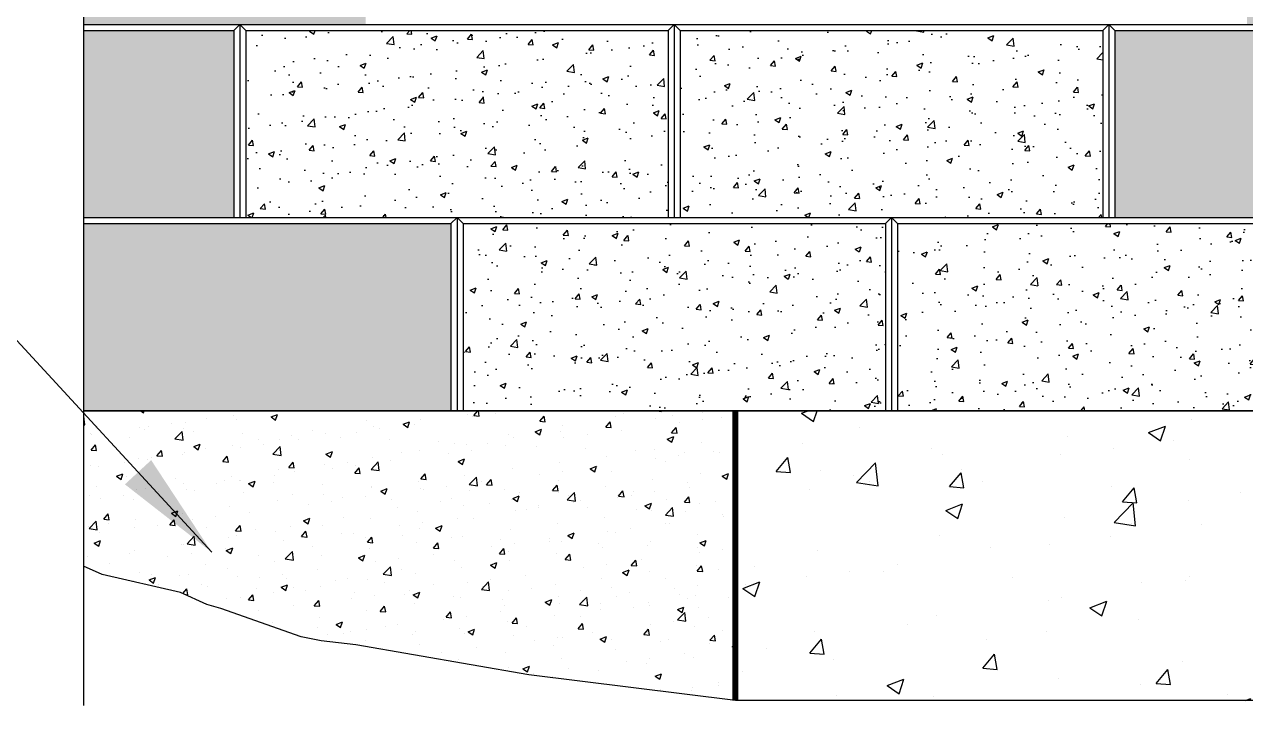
# Model space of a CAD drawing. Header units: inches. Extents: x 301 to 539, y 811 to 1130.
# Drawn here: x 332.8 to 383.4, y 811.2 to 839.4 of the extents above; entities that cross this region are included whole.
import ezdxf

# ---------------------------------------------------------------- set-up
doc = ezdxf.new("R2010")
doc.units = ezdxf.units.IN
doc.header["$MEASUREMENT"] = 0
for name, color, linetype in [('LEVELING_PAD', 1, 'Continuous'), ('NOTES_AND_DIMS', 7, 'Continuous'), ('SFUNIT', 1, 'Continuous')]:
    doc.layers.add(name, color=color, linetype=linetype)
doc.styles.add('T175', font='ROMANS')
doc.dimstyles.new('1-2CD', dxfattribs={"dimtxt": 2.25, "dimasz": 4.5, "dimexe": 0.375, "dimexo": 1.125, "dimgap": 0.75, "dimtad": 0, "dimtih": 1, "dimtoh": 1, "dimzin": 0, "dimdsep": 46, "dimlunit": 4, "dimtxsty": 'T175', "dimcen": -0.5, "dimadec": 0, "dimazin": 0, "dimtfac": 1, "dimtofl": 0, "dimtmove": 0, "dimatfit": 3, "dimfxl": 1, "dimtolj": 1, "dimtzin": 0, "dimarcsym": 0})

# ---------------------------------------------------------------- blocks, each defined once
blk = doc.blocks.new('*X88')
at = {"color": 0}
for p, q in [((29.743, -0.102), (30.008, 0)), ((29.743, -0.102), (30.24, -0.437)), ((30.24, -0.437), (30.387, 0)), ((45.895, -0.376), (45.895, -0.376)), ((71.397, -0.221), (71.397, -0.221)), ((32.145, -0.69), (32.145, -0.69)), ((44.114, -0.903), (44.814, -0.634)), ((44.114, -0.903), (44.611, -1.238)), ((44.611, -1.238), (44.814, -0.634)), ((48.951, -0.751), (48.951, -0.751)), ((66.203, -0.97), (66.203, -0.97)), ((66.723, -0.65), (66.723, -0.65)), ((29.799, -1.353), (29.799, -1.353)), ((40.76, -1.08), (40.76, -1.08)), ((45.163, -1.25), (45.163, -1.25)), ((58.485, -1.704), (59.185, -1.435)), ((58.983, -2.039), (59.185, -1.435)), ((71.533, -1.376), (71.533, -1.376)), ((28.69, -2.51), (29.172, -1.936)), ((29.288, -2.562), (29.172, -1.936)), ((35.138, -1.579), (35.138, -1.579)), ((35.566, -1.83), (35.566, -1.83)), ((40.476, -1.804), (40.476, -1.804)), ((42.66, -1.579), (42.66, -1.579)), ((58.485, -1.704), (58.983, -2.039)), ((60.891, -1.651), (60.891, -1.651)), ((61.152, -1.611), (61.152, -1.611)), ((67.745, -1.875), (67.745, -1.875)), ((28.69, -2.51), (29.288, -2.562)), ((30.515, -2.47), (30.515, -2.47)), ((32.017, -2.966), (32.796, -2.154)), ((32.907, -3.104), (32.796, -2.154)), ((36.345, -2.411), (36.345, -2.411)), ((45.814, -2.03), (45.814, -2.03)), ((51.152, -2.255), (51.152, -2.255)), ((56.018, -2.315), (56.018, -2.315)), ((56.49, -2.481), (56.49, -2.481)), ((65.242, -2.204), (65.242, -2.204)), ((72.856, -2.504), (73.557, -2.236)), ((72.856, -2.504), (73.354, -2.84)), ((73.354, -2.84), (73.557, -2.236)), ((31.908, -2.697), (31.908, -2.697)), ((32.017, -2.966), (32.907, -3.104)), ((32.557, -2.909), (32.557, -2.909)), ((35.863, -3.138), (36.345, -2.563)), ((36.461, -3.19), (36.345, -2.563)), ((37.246, -2.922), (37.246, -2.922)), ((55.059, -2.652), (55.059, -2.652)), ((61.829, -2.707), (61.829, -2.707)), ((67.167, -2.932), (67.167, -2.932)), ((69.119, -2.846), (69.119, -2.846)), ((30.054, -3.239), (30.054, -3.239)), ((35.863, -3.138), (36.461, -3.19)), ((42.584, -3.148), (42.584, -3.148)), ((43.036, -3.765), (43.518, -3.191)), ((43.633, -3.817), (43.518, -3.191)), ((47.922, -3.373), (47.922, -3.373)), ((50.824, -3.064), (50.824, -3.064)), ((55.139, -3.534), (55.139, -3.534)), ((58.926, -3.036), (58.926, -3.036)), ((72.505, -3.158), (72.505, -3.158)), ((35.712, -4.128), (36.412, -3.859)), ((36.209, -4.463), (36.412, -3.859)), ((42.69, -4.621), (43.469, -3.809)), ((43.036, -3.765), (43.633, -3.817)), ((43.579, -4.759), (43.469, -3.809)), ((45.773, -3.705), (45.773, -3.705)), ((49.227, -3.653), (49.227, -3.653)), ((50.208, -4.393), (50.69, -3.818)), ((50.806, -4.445), (50.69, -3.818)), ((52.636, -3.864), (52.636, -3.864)), ((53.261, -3.599), (53.261, -3.599)), ((58.599, -3.824), (58.599, -3.824)), ((63.287, -3.847), (63.287, -3.847)), ((71.276, -3.55), (71.276, -3.55)), ((35.712, -4.128), (36.209, -4.463)), ((40.639, -4.409), (40.639, -4.409)), ((50.208, -4.393), (50.806, -4.445)), ((57.381, -5.02), (57.863, -4.446)), ((57.979, -5.073), (57.863, -4.446)), ((63.937, -4.05), (63.937, -4.05)), ((66.082, -4.299), (66.082, -4.299)), ((69.275, -4.275), (69.275, -4.275)), ((74.614, -4.501), (74.614, -4.501)), ((42.69, -4.621), (43.579, -4.759)), ((43.395, -4.655), (43.395, -4.655)), ((46.32, -4.695), (46.32, -4.695)), ((50.083, -4.929), (50.783, -4.66)), ((50.083, -4.929), (50.58, -5.264)), ((50.58, -5.264), (50.783, -4.66)), ((57.381, -5.02), (57.979, -5.072)), ((57.455, -4.848), (57.455, -4.848)), ((61.031, -4.94), (61.031, -4.94)), ((35.445, -5.159), (35.445, -5.159)), ((40.029, -5.523), (40.029, -5.523)), ((42.533, -5.194), (42.533, -5.194)), ((53.362, -6.276), (54.141, -5.464)), ((54.251, -6.414), (54.141, -5.464)), ((64.454, -5.73), (65.154, -5.461)), ((64.553, -5.648), (65.036, -5.073)), ((64.952, -6.065), (65.154, -5.461)), ((65.151, -5.7), (65.036, -5.073)), ((68.902, -5.32), (68.902, -5.32)), ((30.394, -5.799), (30.394, -5.799)), ((37.564, -5.656), (37.564, -5.656)), ((51.623, -5.849), (51.623, -5.849)), ((55.896, -5.644), (55.896, -5.644)), ((64.454, -5.73), (64.952, -6.065)), ((64.553, -5.648), (65.151, -5.7)), ((65.115, -5.819), (65.115, -5.819)), ((71.726, -6.275), (72.208, -5.701)), ((72.324, -6.328), (72.208, -5.701)), ((27.81, -6.436), (27.81, -6.436)), ((33.714, -6.355), (33.714, -6.355)), ((50.703, -6.393), (50.703, -6.393)), ((53.362, -6.276), (54.251, -6.414)), ((62.611, -6.148), (62.611, -6.148)), ((71.726, -6.275), (72.324, -6.328)), ((72.938, -6.346), (72.938, -6.346)), ((29.927, -6.853), (29.927, -6.853)), ((31.732, -6.657), (31.732, -6.657)), ((33.148, -6.662), (33.148, -6.662)), ((38.486, -6.887), (38.486, -6.887)), ((45.652, -7.034), (45.652, -7.034)), ((45.792, -6.85), (45.792, -6.85)), ((56.296, -6.98), (56.296, -6.98)), ((71.154, -6.879), (71.154, -6.879)), ((27.309, -7.353), (28.01, -7.084)), ((27.309, -7.353), (27.807, -7.689)), ((27.423, -7.183), (27.423, -7.183)), ((27.807, -7.689), (28.01, -7.085)), ((43.825, -7.113), (43.825, -7.113)), ((49.163, -7.339), (49.163, -7.339)), ((52.508, -7.478), (52.508, -7.478)), ((54.501, -7.564), (54.501, -7.564)), ((64.034, -7.931), (64.813, -7.119)), ((64.924, -8.069), (64.813, -7.119)), ((67.106, -7.347), (67.106, -7.347)), ((39.96, -7.851), (39.96, -7.851)), ((40.517, -7.738), (40.517, -7.738)), ((41.681, -8.154), (42.381, -7.885)), ((42.178, -8.49), (42.381, -7.885)), ((50.005, -7.808), (50.005, -7.808)), ((59.839, -7.79), (59.839, -7.79)), ((64.034, -7.931), (64.924, -8.069)), ((65.177, -8.015), (65.177, -8.015)), ((65.96, -7.628), (65.96, -7.628)), ((35.323, -8.487), (35.323, -8.487)), ((41.681, -8.154), (42.178, -8.49)), ((60.909, -8.268), (60.909, -8.268)), ((61.274, -8.348), (61.274, -8.348)), ((70.516, -8.241), (70.516, -8.241)), ((72.587, -8.433), (72.587, -8.433)), ((34.128, -8.852), (34.128, -8.852)), ((43.689, -8.639), (43.689, -8.639)), ((55.775, -8.973), (55.775, -8.973)), ((56.052, -8.955), (56.752, -8.686)), ((56.052, -8.955), (56.549, -9.291)), ((56.549, -9.291), (56.752, -8.686)), ((30.078, -10.032), (30.56, -9.457)), ((30.272, -9.128), (30.272, -9.128)), ((30.676, -10.084), (30.56, -9.457)), ((37.399, -9.467), (37.399, -9.467)), ((39.902, -9.138), (39.902, -9.138)), ((55.443, -9.349), (55.443, -9.349)), ((66.271, -9.264), (66.271, -9.264)), ((70.423, -9.756), (71.123, -9.487)), ((70.921, -10.091), (71.123, -9.487)), ((74.707, -9.586), (74.921, -9.363)), ((74.707, -9.586), (74.921, -9.62)), ((28.296, -9.853), (28.296, -9.853)), ((30.078, -10.032), (30.676, -10.084)), ((37.251, -10.66), (37.733, -10.085)), ((37.848, -10.712), (37.733, -10.085)), ((50.581, -9.722), (50.581, -9.722)), ((59.98, -10.092), (59.98, -10.092)), ((62.484, -9.763), (62.484, -9.763)), ((70.423, -9.756), (70.921, -10.091)), ((31.083, -10.299), (31.083, -10.299)), ((45.53, -10.363), (45.53, -10.363)), ((49.611, -10.35), (49.611, -10.35)), ((71.033, -10.207), (71.033, -10.207)), ((27.296, -10.798), (27.296, -10.798)), ((33.279, -11.379), (33.979, -11.111)), ((33.776, -11.715), (33.979, -11.111)), ((37.251, -10.66), (37.848, -10.712)), ((40.396, -11.067), (40.396, -11.067)), ((44.423, -11.287), (44.905, -10.713)), ((45.021, -11.339), (44.905, -10.713)), ((53.665, -10.924), (53.665, -10.924)), ((65.839, -10.957), (65.839, -10.957)), ((33.279, -11.379), (33.776, -11.715)), ((43.779, -11.351), (43.779, -11.351)), ((44.423, -11.287), (45.021, -11.339)), ((49.878, -11.422), (49.878, -11.422)), ((51.596, -11.915), (52.078, -11.34)), ((52.193, -11.967), (52.078, -11.34)), ((60.788, -11.597), (60.788, -11.597)), ((31.201, -11.772), (31.201, -11.772)), ((35.202, -11.816), (35.202, -11.816)), ((36.539, -11.997), (36.539, -11.997)), ((47.374, -11.752), (47.374, -11.752)), ((48.12, -12), (48.35, -11.912)), ((48.32, -12), (48.35, -11.912)), ((51.596, -11.915), (52.193, -11.967)), ((59.223, -12), (59.25, -11.968)), ((59.256, -12), (59.25, -11.968))]:
    blk.add_line(p, q, dxfattribs=at)
blk = doc.blocks.new('*X89')
at = {"color": 0}
for p, q in [((-26.04, -127.36), (-26, -127.32)), ((-25.89, -128.27), (-26, -127.32)), ((-19.83, -126.73), (-19.53, -126.94)), ((-19.53, -126.94), (-19.46, -126.73)), ((-9.76, -127.2), (-9.76, -127.2)), ((-6.33, -126.76), (-6.33, -126.76)), ((-5.65, -127.4), (-4.95, -127.13)), ((-5.65, -127.4), (-5.15, -127.74)), ((-5.15, -127.74), (-4.95, -127.13)), ((10.54, -126.82), (10.54, -126.82)), ((15.69, -127.09), (15.69, -127.09)), ((16.25, -127.38), (16.25, -127.38)), ((16.42, -127.25), (16.85, -126.73)), ((16.42, -127.25), (17.01, -127.3)), ((17.01, -127.3), (16.91, -126.73)), ((18.75, -127.05), (18.75, -127.05)), ((23.59, -127.87), (24.07, -127.3)), ((24.19, -127.92), (24.07, -127.3)), ((27.37, -126.82), (27.37, -126.82)), ((31.85, -127.32), (31.85, -127.32)), ((32.71, -127.04), (32.71, -127.04)), ((36.31, -126.73), (36.82, -126.81)), ((36.82, -126.81), (36.81, -126.73)), ((38.05, -127.27), (38.05, -127.27)), ((41.27, -126.88), (41.27, -126.88)), ((43.39, -127.49), (43.39, -127.49)), ((-26.04, -128.25), (-25.89, -128.27)), ((-24.77, -128.53), (-24.77, -128.53)), ((-20, -128.59), (-20, -128.59)), ((-19.43, -128.75), (-19.43, -128.75)), ((-18.94, -128.42), (-18.94, -128.42)), ((-16.44, -128.09), (-16.44, -128.09)), ((-15.19, -128.63), (-15.19, -128.63)), ((-14.95, -127.95), (-14.95, -127.95)), ((-12.65, -127.59), (-12.65, -127.59)), ((-9.36, -127.63), (-9.36, -127.63)), ((-1.13, -128.82), (-1.13, -128.82)), ((4.7, -127.82), (4.7, -127.82)), ((5.5, -128.44), (5.5, -128.44)), ((6.14, -128.71), (6.14, -128.71)), ((8.72, -128.2), (9.42, -127.94)), ((8.72, -128.2), (9.22, -128.54)), ((9.22, -128.54), (9.42, -127.94)), ((9.93, -128.21), (9.93, -128.21)), ((10.64, -127.73), (10.64, -127.73)), ((23.09, -129.01), (23.79, -128.74)), ((23.59, -127.87), (24.19, -127.92)), ((23.59, -129.34), (23.79, -128.74)), ((26.02, -128.32), (26.02, -128.32)), ((30.76, -128.5), (31.24, -127.93)), ((30.76, -128.5), (31.36, -128.55)), ((30.95, -128.33), (30.95, -128.33)), ((31.36, -128.55), (31.24, -127.93)), ((32.51, -128.84), (32.51, -128.84)), ((36.14, -127.58), (36.14, -127.58)), ((37.93, -129.13), (38.42, -128.55)), ((38.53, -129.18), (38.41, -128.55)), ((38.83, -128.01), (38.83, -128.01)), ((41.33, -127.68), (41.33, -127.68)), ((-25.26, -129.25), (-25.26, -129.25)), ((-25.13, -129.3), (-25.13, -129.3)), ((-21.02, -129.63), (-21.02, -129.63)), ((-16.11, -129.79), (-15.33, -128.98)), ((-16.11, -129.79), (-15.22, -129.93)), ((-15.22, -129.93), (-15.33, -128.98)), ((-14.09, -128.98), (-14.09, -128.98)), ((-8.76, -129.2), (-8.76, -129.2)), ((-6.96, -129.83), (-6.96, -129.83)), ((-4.74, -129.83), (-4.74, -129.83)), ((-3.42, -129.43), (-3.42, -129.43)), ((-2.67, -129.87), (-2.67, -129.87)), ((0.31, -129.19), (0.31, -129.19)), ((1.92, -129.66), (1.92, -129.66)), ((3.64, -129.04), (3.64, -129.04)), ((7.26, -129.88), (7.26, -129.88)), ((12.6, -130.11), (12.6, -130.11)), ((20.19, -129.32), (20.19, -129.32)), ((20.76, -129.67), (20.76, -129.67)), ((23.09, -129.01), (23.59, -129.34)), ((25.89, -128.97), (25.89, -128.97)), ((26.22, -129.67), (26.22, -129.67)), ((28.73, -129.34), (28.73, -129.34)), ((37.46, -129.81), (38.16, -129.54)), ((37.46, -129.81), (37.96, -130.14)), ((37.93, -129.13), (38.53, -129.18)), ((37.96, -130.14), (38.16, -129.54)), ((-25.23, -131), (-24.75, -130.43)), ((-25.23, -131), (-24.64, -131.05)), ((-24.64, -131.05), (-24.75, -130.43)), ((-18.06, -131.63), (-17.58, -131.05)), ((-17.46, -131.68), (-17.58, -131.05)), ((-15.07, -131.28), (-15.07, -131.28)), ((-14.05, -130.63), (-13.35, -130.36)), ((-14.05, -130.63), (-13.56, -130.96)), ((-13.56, -130.96), (-13.35, -130.36)), ((-12.79, -130.83), (-12.79, -130.83)), ((-9.88, -130.53), (-9.88, -130.53)), ((-8.96, -130.7), (-8.96, -130.7)), ((-6.46, -130.37), (-6.46, -130.37)), ((-5.44, -131.45), (-4.66, -130.63)), ((-5.44, -131.45), (-4.55, -131.58)), ((-4.55, -131.58), (-4.66, -130.63)), ((0.32, -131.43), (1.02, -131.16)), ((0.32, -131.43), (0.81, -131.77)), ((0.81, -131.77), (1.02, -131.16)), ((8.52, -131.32), (8.52, -131.32)), ((10.52, -131.06), (10.52, -131.06)), ((13.62, -131.33), (13.62, -131.33)), ((14.35, -130.32), (14.35, -130.32)), ((15.57, -130.42), (15.57, -130.42)), ((16.12, -131), (16.12, -131)), ((17.94, -130.33), (17.94, -130.33)), ((19.91, -130.5), (19.91, -130.5)), ((23.27, -130.56), (23.27, -130.56)), ((28.61, -130.78), (28.61, -130.78)), ((33.95, -131.01), (33.95, -131.01)), ((36.02, -130.91), (36.02, -130.91)), ((39.29, -131.23), (39.29, -131.23)), ((41.15, -130.2), (41.15, -130.2)), ((42.49, -131.12), (42.49, -131.12)), ((43.1, -131.28), (43.1, -131.28)), ((44.63, -131.46), (44.63, -131.46)), ((-25.26, -132.63), (-25.26, -132.63)), ((-24.46, -132.83), (-24.46, -132.83)), ((-21.57, -132.36), (-21.57, -132.36)), ((-20.12, -131.92), (-20.12, -131.92)), ((-19.07, -132.03), (-19.07, -132.03)), ((-18.62, -131.83), (-18.62, -131.83)), ((-18.06, -131.63), (-17.46, -131.68)), ((-15.28, -131.53), (-15.28, -131.53)), ((-10.89, -132.26), (-10.41, -131.68)), ((-10.89, -132.26), (-10.29, -132.31)), ((-10.29, -132.31), (-10.41, -131.68)), ((-3.72, -132.88), (-3.23, -132.31)), ((-3.12, -132.94), (-3.23, -132.31)), ((0.19, -132.52), (0.19, -132.52)), ((2.69, -132.32), (2.69, -132.32)), ((3.51, -132.66), (3.51, -132.66)), ((5.24, -133.1), (6.02, -132.29)), ((5.38, -131.77), (5.38, -131.77)), ((6.13, -133.24), (6.02, -132.29)), ((7.3, -132.16), (7.3, -132.16)), ((14.69, -132.23), (15.39, -131.96)), ((14.69, -132.23), (15.19, -132.57)), ((15.19, -132.57), (15.39, -131.96)), ((25.77, -132.3), (25.77, -132.3)), ((29.06, -133.03), (29.76, -132.76)), ((29.56, -133.37), (29.76, -132.76)), ((29.88, -132.78), (29.88, -132.78)), ((30.82, -131.66), (30.82, -131.66)), ((36.2, -131.95), (36.2, -131.95)), ((37.27, -132.28), (37.27, -132.28)), ((38.7, -131.62), (38.7, -131.62)), ((-22.46, -133.85), (-21.76, -133.59)), ((-22.46, -133.85), (-21.96, -134.19)), ((-21.96, -134.19), (-21.76, -133.59)), ((-21.38, -133.86), (-21.38, -133.86)), ((-16.04, -134.09), (-16.04, -134.09)), ((-10, -133.86), (-10, -133.86)), ((-5.3, -133.82), (-5.3, -133.82)), ((-4.86, -133.16), (-4.86, -133.16)), ((-3.72, -132.88), (-3.12, -132.94)), ((-3.14, -133.33), (-3.14, -133.33)), ((1.01, -132.98), (1.01, -132.98)), ((3.46, -133.51), (3.94, -132.94)), ((3.46, -133.51), (4.06, -133.56)), ((4.06, -133.56), (3.94, -132.94)), ((5.24, -133.1), (6.13, -133.24)), ((10.63, -134.14), (11.11, -133.57)), ((10.63, -134.14), (11.23, -134.19)), ((11.23, -134.19), (11.11, -133.57)), ((15.44, -133.75), (15.44, -133.75)), ((15.91, -134.76), (16.69, -133.94)), ((16.8, -134.89), (16.69, -133.94)), ((20.64, -133), (20.64, -133)), ((23.59, -133.61), (23.59, -133.61)), ((26.1, -133.28), (26.1, -133.28)), ((29.06, -133.03), (29.56, -133.37)), ((31.44, -133.29), (31.44, -133.29)), ((41.03, -133.53), (41.03, -133.53)), ((43.43, -133.83), (44.13, -133.56)), ((43.43, -133.83), (43.93, -134.17)), ((43.93, -134.17), (44.13, -133.56)), ((-24.61, -134.98), (-24.61, -134.98)), ((-20.24, -135.25), (-20.24, -135.25)), ((-19.27, -135.21), (-19.27, -135.21)), ((-17.91, -135.48), (-17.91, -135.48)), ((-15.19, -134.61), (-15.19, -134.61)), ((-14.81, -135.33), (-14.81, -135.33)), ((-13.93, -135.43), (-13.93, -135.43)), ((-11.6, -134.64), (-11.6, -134.64)), ((-10.7, -134.31), (-10.7, -134.31)), ((-9.09, -134.31), (-9.09, -134.31)), ((-8.97, -134.33), (-8.97, -134.33)), ((-8.09, -134.65), (-7.38, -134.39)), ((-8.09, -134.65), (-7.59, -134.99)), ((-7.59, -134.99), (-7.39, -134.39)), ((-5.37, -134.54), (-5.37, -134.54)), ((-0.03, -134.77), (-0.03, -134.77)), ((5.26, -135.1), (5.26, -135.1)), ((5.31, -134.99), (5.31, -134.99)), ((6.29, -135.46), (6.99, -135.19)), ((6.29, -135.46), (6.78, -135.79)), ((6.78, -135.79), (6.99, -135.19)), ((10.39, -134.39), (10.39, -134.39)), ((10.65, -135.22), (10.65, -135.22)), ((10.99, -135.27), (10.99, -135.27)), ((13.49, -134.94), (13.49, -134.94)), ((15.91, -134.76), (16.8, -134.89)), ((15.99, -135.44), (15.99, -135.44)), ((17.28, -134.44), (17.28, -134.44)), ((17.8, -134.77), (18.28, -134.19)), ((17.8, -134.77), (18.4, -134.82)), ((18.4, -134.82), (18.28, -134.19)), ((19.77, -135.29), (19.77, -135.29)), ((24.98, -135.39), (25.46, -134.82)), ((24.98, -135.39), (25.57, -135.45)), ((25.57, -135.45), (25.46, -134.82)), ((25.6, -134.29), (25.6, -134.29)), ((30.7, -134.99), (30.7, -134.99)), ((32.15, -136.02), (32.63, -135.45)), ((32.75, -136.07), (32.63, -135.45)), ((33.83, -135.48), (33.83, -135.48)), ((35.9, -134.24), (35.9, -134.24)), ((39.66, -134.48), (39.66, -134.48)), ((39.86, -135.07), (39.86, -135.07)), ((-25.38, -135.96), (-25.38, -135.96)), ((-24.2, -136.3), (-24.2, -136.3)), ((-21.7, -135.97), (-21.7, -135.97)), ((-20.64, -136.33), (-20.64, -136.33)), ((-8.59, -135.66), (-8.59, -135.66)), ((-4.99, -136.49), (-4.99, -136.49)), ((-3.26, -135.88), (-3.26, -135.88)), ((0.07, -135.85), (0.07, -135.85)), ((0.88, -136.6), (0.88, -136.6)), ((2.08, -136.11), (2.08, -136.11)), ((4.67, -136.1), (4.67, -136.1)), ((7.42, -136.33), (7.42, -136.33)), ((12.76, -136.56), (12.76, -136.56)), ((13.94, -136.29), (13.94, -136.29)), ((18.1, -136.78), (18.1, -136.78)), ((20.52, -136.33), (20.52, -136.33)), ((20.66, -136.26), (21.36, -135.99)), ((20.66, -136.26), (21.15, -136.59)), ((21.15, -136.59), (21.36, -135.99)), ((21.33, -135.67), (21.33, -135.67)), ((25.65, -135.63), (25.65, -135.63)), ((26.58, -136.41), (27.36, -135.6)), ((26.58, -136.41), (27.47, -136.55)), ((26.66, -135.89), (26.66, -135.89)), ((27.25, -136.73), (27.25, -136.73)), ((27.47, -136.55), (27.36, -135.6)), ((28, -136.48), (28, -136.48)), ((32, -136.12), (32, -136.12)), ((32.15, -136.02), (32.75, -136.07)), ((33.57, -135.89), (33.57, -135.89)), ((35.03, -137.06), (35.73, -136.79)), ((35.53, -137.39), (35.73, -136.79)), ((36.07, -135.56), (36.07, -135.56)), ((37.34, -136.34), (37.34, -136.34)), ((39.32, -136.65), (39.8, -136.08)), ((39.32, -136.65), (39.92, -136.7)), ((39.92, -136.7), (39.8, -136.08)), ((42.68, -136.57), (42.68, -136.57)), ((-23.85, -138.52), (-23.36, -137.95)), ((-23.25, -138.58), (-23.36, -137.95)), ((-16.49, -137.88), (-15.79, -137.61)), ((-16.49, -137.88), (-15.99, -138.22)), ((-15.99, -138.22), (-15.79, -137.61)), ((-15.31, -137.94), (-15.31, -137.94)), ((-10.12, -137.19), (-10.12, -137.19)), ((-7.94, -137.76), (-7.94, -137.76)), ((-1.62, -136.93), (-1.62, -136.93)), ((8.11, -137.29), (8.11, -137.29)), ((10.27, -137.72), (10.27, -137.72)), ((15.32, -137.08), (15.32, -137.08)), ((20.96, -137.55), (20.96, -137.55)), ((22.17, -137.48), (22.17, -137.48)), ((23.43, -137.01), (23.43, -137.01)), ((23.47, -137.22), (23.47, -137.22)), ((28.77, -137.24), (28.77, -137.24)), ((34.11, -137.46), (34.11, -137.46)), ((35.03, -137.06), (35.53, -137.39)), ((35.77, -137.57), (35.77, -137.57)), ((37.25, -138.07), (38.03, -137.26)), ((37.25, -138.07), (38.14, -138.2)), ((38.14, -138.2), (38.03, -137.26)), ((39.45, -137.69), (39.45, -137.69)), ((40.91, -136.86), (40.91, -136.86)), ((43.48, -137.98), (43.48, -137.98)), ((44.79, -137.91), (44.79, -137.91)), ((-25.5, -139.28), (-25.5, -139.28)), ((-25.45, -139.53), (-24.68, -138.72)), ((-24.57, -139.67), (-24.68, -138.72)), ((-23.85, -138.52), (-23.25, -138.58)), ((-23.37, -138.95), (-23.37, -138.95)), ((-20.54, -139.42), (-20.54, -139.42)), ((-20.36, -138.58), (-20.36, -138.58)), ((-18.03, -139.17), (-18.03, -139.17)), ((-16.67, -139.15), (-16.19, -138.58)), ((-16.67, -139.15), (-16.08, -139.2)), ((-16.08, -139.2), (-16.19, -138.58)), ((-14.23, -138.59), (-14.23, -138.59)), ((-12.69, -139.4), (-12.69, -139.4)), ((-11.72, -138.26), (-11.72, -138.26)), ((-9.5, -139.78), (-9.02, -139.2)), ((-8.9, -139.83), (-9.02, -139.2)), ((-3.55, -139.29), (-3.55, -139.29)), ((-2.12, -138.68), (-1.42, -138.41)), ((-2.12, -138.68), (-1.62, -139.02)), ((-1.62, -139.02), (-1.42, -138.41)), ((-0.06, -139.18), (-0.06, -139.18)), ((2.28, -138.29), (2.28, -138.29)), ((5.14, -138.43), (5.14, -138.43)), ((8.36, -139.21), (8.36, -139.21)), ((10.86, -138.88), (10.86, -138.88)), ((12.26, -139.48), (12.96, -139.21)), ((12.26, -139.48), (12.75, -139.82)), ((12.75, -139.82), (12.96, -139.21)), ((14.65, -138.39), (14.65, -138.39)), ((16.34, -138.48), (16.34, -138.48)), ((25.53, -138.96), (25.53, -138.96)), ((30.58, -138.32), (30.58, -138.32)), ((37.23, -139.01), (37.23, -139.01)), ((37.65, -138.98), (37.65, -138.98)), ((43.54, -138.18), (43.54, -138.18)), ((-25.45, -139.53), (-24.56, -139.67)), ((-24.33, -139.92), (-24.33, -139.92)), ((-14.78, -141.19), (-14, -140.38)), ((-13.89, -141.33), (-14, -140.38)), ((-10.24, -140.52), (-10.24, -140.52)), ((-9.5, -139.78), (-8.9, -139.83)), ((-9.39, -140.29), (-9.39, -140.29)), ((-7.35, -139.62), (-7.35, -139.62)), ((-5.11, -139.82), (-5.11, -139.82)), ((-2.33, -140.41), (-1.85, -139.83)), ((-2.33, -140.41), (-1.73, -140.46)), ((-2.02, -139.85), (-2.02, -139.85)), ((-1.73, -140.46), (-1.85, -139.83)), ((-1.75, -140.54), (-1.75, -140.54)), ((2.04, -140.04), (2.04, -140.04)), ((3.32, -140.07), (3.32, -140.07)), ((4.67, -140.49), (4.67, -140.49)), ((4.84, -141.03), (5.33, -140.46)), ((5.44, -141.09), (5.33, -140.46)), ((8.66, -140.3), (8.66, -140.3)), ((10.51, -139.49), (10.51, -139.49)), ((14, -140.52), (14, -140.52)), ((15.2, -140.41), (15.2, -140.41)), ((19.34, -140.75), (19.34, -140.75)), ((20.4, -139.66), (20.4, -139.66)), ((24.62, -140.67), (24.62, -140.67)), ((26.63, -140.28), (27.33, -140.01)), ((26.63, -140.28), (27.12, -140.62)), ((27.12, -140.62), (27.33, -140.01)), ((30.94, -139.84), (30.94, -139.84)), ((31.82, -139.98), (31.82, -139.98)), ((33.44, -139.51), (33.44, -139.51)), ((40.79, -140.19), (40.79, -140.19)), ((-24.89, -141.11), (-24.19, -140.84)), ((-24.89, -141.11), (-24.39, -141.44)), ((-24.39, -141.44), (-24.19, -140.84)), ((-20.49, -141.91), (-20.49, -141.91)), ((-15.44, -141.27), (-15.44, -141.27)), ((-15.22, -141.29), (-15.22, -141.29)), ((-14.78, -141.19), (-13.89, -141.33)), ((-10.57, -141.7), (-10.57, -141.7)), ((-10.52, -141.91), (-9.82, -141.64)), ((-10.52, -141.91), (-10.02, -142.24)), ((-10.02, -142.24), (-9.82, -141.64)), ((-4.25, -140.87), (-4.25, -140.87)), ((-4.11, -142.84), (-3.33, -142.03)), ((-3.22, -142.98), (-3.33, -142.03)), ((-1.16, -141.49), (-1.16, -141.49)), ((4.84, -141.03), (5.44, -141.09)), ((5.02, -141.75), (5.02, -141.75)), ((10.15, -141.05), (10.15, -141.05)), ((12.02, -141.66), (12.5, -141.09)), ((12.02, -141.66), (12.62, -141.71)), ((12.62, -141.71), (12.5, -141.09)), ((18.33, -141.5), (18.33, -141.5)), ((19.19, -142.29), (19.67, -141.71)), ((19.79, -142.34), (19.67, -141.71)), ((20.16, -141.98), (20.16, -141.98)), ((20.83, -141.17), (20.83, -141.17)), ((24.67, -140.98), (24.67, -140.98)), ((25.99, -140.98), (25.99, -140.98)), ((30.01, -141.2), (30.01, -141.2)), ((30.46, -141.64), (30.46, -141.64)), ((35.35, -141.43), (35.35, -141.43)), ((35.65, -140.9), (35.65, -140.9)), ((40.69, -141.65), (40.69, -141.65)), ((40.91, -142.12), (40.91, -142.12)), ((41, -141.08), (41.7, -140.82)), ((41, -141.08), (41.5, -141.42)), ((41.5, -141.42), (41.7, -140.82)), ((43.42, -141.79), (43.42, -141.79)), ((-25.62, -142.61), (-25.62, -142.61)), ((-23.17, -143.36), (-23.17, -143.36)), ((-21.05, -142.3), (-21.05, -142.3)), ((-16.86, -142.53), (-16.86, -142.53)), ((-14.35, -142.2), (-14.35, -142.2)), ((-6.99, -142.49), (-6.99, -142.49)), ((-5.23, -143.14), (-5.23, -143.14)), ((-4.11, -142.84), (-3.22, -142.98)), ((-0.18, -142.5), (-0.18, -142.5)), ((3.85, -142.71), (4.55, -142.44)), ((3.85, -142.71), (4.35, -143.04)), ((4.35, -143.04), (4.55, -142.44)), ((5.72, -143.16), (5.72, -143.16)), ((8.23, -142.83), (8.23, -142.83)), ((12.02, -142.33), (12.02, -142.33)), ((14.32, -142.99), (14.32, -142.99)), ((18.22, -143.51), (18.92, -143.24)), ((18.72, -143.84), (18.92, -143.24)), ((19.19, -142.29), (19.79, -142.34)), ((20.27, -142.99), (20.27, -142.99)), ((25.41, -142.29), (25.41, -142.29)), ((26.36, -142.92), (26.84, -142.34)), ((26.36, -142.92), (26.96, -142.97)), ((26.96, -142.97), (26.84, -142.34)), ((30.81, -143.45), (30.81, -143.45)), ((33.54, -143.54), (34.02, -142.97)), ((34.13, -143.6), (34.02, -142.97)), ((34.6, -142.95), (34.6, -142.95)), ((-19.98, -144.28), (-19.98, -144.28)), ((-18.65, -144.49), (-18.65, -144.49)), ((-15.56, -144.6), (-15.56, -144.6)), ((-14.64, -144.51), (-14.64, -144.51)), ((-12.82, -143.49), (-12.82, -143.49)), ((-10.36, -143.85), (-10.36, -143.85)), ((-9.3, -144.73), (-9.3, -144.73)), ((-4.38, -144.49), (-4.38, -144.49)), ((-0.59, -143.99), (-0.59, -143.99)), ((6.56, -144.5), (7.34, -143.69)), ((6.56, -144.5), (7.45, -144.64)), ((7.45, -144.64), (7.34, -143.69)), ((8.49, -143.99), (8.49, -143.99)), ((10.03, -144.38), (10.03, -144.38)), ((15.08, -143.74), (15.08, -143.74)), ((18.22, -143.51), (18.72, -143.84)), ((21.99, -144.61), (21.99, -144.61)), ((28.31, -143.78), (28.31, -143.78)), ((32.6, -144.31), (33.3, -144.04)), ((32.6, -144.31), (33.09, -144.64)), ((33.09, -144.64), (33.3, -144.04)), ((33.54, -143.54), (34.13, -143.6)), ((35.53, -144.22), (35.53, -144.22)), ((40.67, -143.52), (40.67, -143.52)), ((40.71, -144.17), (41.19, -143.6)), ((40.71, -144.17), (41.31, -144.22)), ((41.31, -144.22), (41.19, -143.6)), ((43.07, -143.95), (43.07, -143.95)), ((-20.61, -145.24), (-20.61, -145.24)), ((-18.92, -145.13), (-18.22, -144.86)), ((-18.92, -145.13), (-18.42, -145.47)), ((-18.42, -145.47), (-18.22, -144.86)), ((-17.87, -145.62), (-17.87, -145.62)), ((-15.23, -146.61), (-14.8, -146.1)), ((-14.69, -146.73), (-14.8, -146.1)), ((-13.2, -145.65), (-13.2, -145.65)), ((-12.53, -145.85), (-12.53, -145.85)), ((-7.19, -146.08), (-7.19, -146.08)), ((-6.88, -144.82), (-6.88, -144.82)), ((-4.55, -145.93), (-3.85, -145.66)), ((-4.55, -145.93), (-4.05, -146.27)), ((-4.05, -146.27), (-3.85, -145.66)), ((-3.96, -144.96), (-3.96, -144.96)), ((-3.17, -145.99), (-3.17, -145.99)), ((-0.3, -145.83), (-0.3, -145.83)), ((1.37, -145.18), (1.37, -145.18)), ((2.66, -144.99), (2.66, -144.99)), ((4.89, -145.08), (4.89, -145.08)), ((6.71, -145.41), (6.71, -145.41)), ((12.05, -145.63), (12.05, -145.63)), ((15.7, -145.44), (15.7, -145.44)), ((17.24, -146.15), (18.01, -145.34)), ((17.39, -145.86), (17.39, -145.86)), ((18.12, -146.29), (18.01, -145.34)), ((18.2, -145.11), (18.2, -145.11)), ((22.73, -146.09), (22.73, -146.09)), ((25.29, -145.61), (25.29, -145.61)), ((30.34, -144.97), (30.34, -144.97)), ((31.41, -145.95), (31.41, -145.95)), ((37.24, -144.95), (37.24, -144.95)), ((38.28, -146.07), (38.28, -146.07)), ((40.79, -145.74), (40.79, -145.74)), ((44.57, -145.24), (44.57, -145.24)), ((-15.05, -146.69), (-14.69, -146.73)), ((-10.48, -147.18), (-10.48, -147.18)), ((-9, -146.99), (-9, -146.99)), ((-8.11, -147.3), (-7.63, -146.73)), ((-8.11, -147.3), (-7.52, -147.35)), ((-7.52, -147.35), (-7.63, -146.73)), ((-5.35, -146.47), (-5.35, -146.47)), ((-1.86, -146.3), (-1.86, -146.3)), ((-0.94, -147.93), (-0.46, -147.35)), ((-0.34, -147.98), (-0.46, -147.35)), ((3.09, -147.1), (3.09, -147.1)), ((3.48, -146.53), (3.48, -146.53)), ((5.6, -146.77), (5.6, -146.77)), ((8.82, -146.75), (8.82, -146.75)), ((9.38, -146.27), (9.38, -146.27)), ((9.82, -146.73), (10.52, -146.46)), ((9.82, -146.73), (10.32, -147.07)), ((10.32, -147.07), (10.52, -146.46)), ((14.16, -146.98), (14.16, -146.98)), ((14.96, -147.07), (14.96, -147.07)), ((17.24, -146.15), (18.12, -146.29)), ((19.5, -147.2), (19.5, -147.2)), ((20.15, -146.32), (20.15, -146.32)), ((24.19, -147.53), (24.89, -147.27)), ((24.69, -147.87), (24.89, -147.27)), ((24.84, -147.43), (24.84, -147.43)), ((25.58, -146.95), (25.58, -146.95)), ((27.91, -147.81), (28.69, -147)), ((28.07, -146.31), (28.07, -146.31)), ((28.18, -147.4), (28.18, -147.4)), ((28.8, -147.95), (28.69, -147)), ((31.97, -146.9), (31.97, -146.9)), ((33.4, -146.54), (33.4, -146.54)), ((38.74, -146.76), (38.74, -146.76)), ((39.64, -147.14), (39.64, -147.14)), ((40.54, -146.85), (40.54, -146.85)), ((44.08, -146.99), (44.08, -146.99)), ((-9.51, -148.76), (-9.51, -148.76)), ((-7.01, -148.43), (-7.01, -148.43)), ((-3.22, -147.93), (-3.22, -147.93)), ((-0.94, -147.93), (-0.34, -147.98)), ((4.77, -148.41), (4.77, -148.41)), ((6.23, -148.56), (6.71, -147.98)), ((6.23, -148.56), (6.83, -148.61)), ((6.83, -148.61), (6.71, -147.98)), ((9.91, -147.71), (9.91, -147.71)), ((13.41, -149.18), (13.89, -148.61)), ((14, -149.24), (13.89, -148.61)), ((19.36, -148.56), (19.36, -148.56)), ((19.74, -147.95), (19.74, -147.95)), ((24.19, -147.53), (24.69, -147.87)), ((25.68, -147.73), (25.68, -147.73)), ((27.91, -147.81), (28.8, -147.95)), ((30.17, -147.65), (30.17, -147.65)), ((30.22, -148.3), (30.22, -148.3)), ((33.8, -148.14), (33.8, -148.14)), ((35.41, -147.55), (35.41, -147.55)), ((35.51, -147.88), (35.51, -147.88)), ((38.56, -148.34), (39.26, -148.07)), ((38.56, -148.34), (39.06, -148.67)), ((38.58, -149.46), (39.36, -148.65)), ((39.06, -148.67), (39.26, -148.07)), ((39.47, -149.6), (39.36, -148.65)), ((40.85, -148.11), (40.85, -148.11)), ((-5.95, -150.04), (-5.95, -150.04)), ((-5.47, -149.8), (-5.47, -149.8)), ((-0.42, -149.16), (-0.42, -149.16)), ((1.42, -149.96), (2.12, -149.69)), ((1.42, -149.96), (1.92, -150.29)), ((1.92, -150.29), (2.12, -149.69)), ((8.08, -149.95), (8.08, -149.95)), ((13.07, -149.39), (13.07, -149.39)), ((13.41, -149.18), (14, -149.24)), ((13.91, -148.95), (13.91, -148.95)), ((15.57, -149.06), (15.57, -149.06)), ((20.03, -149.65), (20.03, -149.65)), ((20.58, -149.81), (21.06, -149.24)), ((20.58, -149.81), (21.18, -149.86)), ((21.18, -149.86), (21.06, -149.24)), ((25.17, -148.94), (25.17, -148.94)), ((27.75, -150.44), (28.23, -149.86)), ((27.97, -149.15), (27.97, -149.15)), ((28.35, -150.49), (28.23, -149.86)), ((35.65, -150.01), (35.65, -150.01)), ((38.15, -149.68), (38.15, -149.68)), ((38.58, -149.46), (39.47, -149.6)), ((41.94, -149.18), (41.94, -149.18)), ((-0.62, -150.27), (-0.62, -150.27)), ((0.46, -151.05), (0.46, -151.05)), ((2.25, -150.95), (2.25, -150.95)), ((2.97, -150.72), (2.97, -150.72)), ((4.72, -150.49), (4.72, -150.49)), ((6.75, -150.22), (6.75, -150.22)), ((9.79, -151.04), (9.79, -151.04)), ((10.06, -150.72), (10.06, -150.72)), ((14.84, -150.4), (14.84, -150.4)), ((15.4, -150.94), (15.4, -150.94)), ((15.79, -150.76), (16.49, -150.49)), ((15.79, -150.76), (16.29, -151.1)), ((16.29, -151.1), (16.49, -150.49)), ((16.31, -151.15), (16.31, -151.15)), ((20.74, -151.17), (20.74, -151.17)), ((22.14, -150.15), (22.14, -150.15)), ((25.55, -151.34), (25.55, -151.34)), ((26.08, -151.39), (26.08, -151.39)), ((27.75, -150.44), (28.35, -150.49)), ((29.34, -150.84), (29.34, -150.84)), ((30.16, -151.56), (30.86, -151.29)), ((30.66, -151.9), (30.86, -151.29)), ((34.92, -151.07), (35.4, -150.49)), ((34.92, -151.07), (35.52, -151.12)), ((35.29, -150.88), (35.29, -150.88)), ((35.52, -151.12), (35.4, -150.49)), ((40.42, -150.18), (40.42, -150.18)), ((42.1, -151.69), (42.58, -151.12)), ((42.69, -151.75), (42.58, -151.12)), ((43.45, -150.64), (43.45, -150.64)), ((4.65, -151.74), (4.65, -151.74)), ((10.48, -152.15), (10.48, -152.15)), ((16.73, -152.5), (16.73, -152.5)), ((23.05, -151.67), (23.05, -151.67)), ((25.04, -152.27), (25.04, -152.27)), ((30.09, -151.63), (30.09, -151.63)), ((30.16, -151.56), (30.66, -151.9)), ((31.41, -151.62), (31.41, -151.62)), ((31.79, -152.64), (31.79, -152.64)), ((36.75, -151.85), (36.75, -151.85)), ((37.62, -151.64), (37.62, -151.64)), ((42.09, -152.07), (42.09, -152.07)), ((42.1, -151.69), (42.69, -151.75)), ((44.53, -152.36), (44.87, -152.23)), ((44.53, -152.36), (44.87, -152.59)), ((10.44, -153.33), (10.44, -153.33)), ((12.94, -153), (12.94, -153)), ((14.72, -153.73), (14.72, -153.73)), ((19.91, -152.98), (19.91, -152.98)), ((25.96, -153.65), (25.96, -153.65)), ((33.02, -153.96), (33.02, -153.96)), ((35.52, -153.63), (35.52, -153.63)), ((39.31, -153.13), (39.31, -153.13)), ((40.3, -153.51), (40.3, -153.51)), ((20.13, -154.65), (20.13, -154.65)), ((21.76, -154.79), (22.46, -154.52)), ((21.76, -154.79), (22.26, -155.12)), ((22.26, -155.12), (22.46, -154.52)), ((22.92, -155.29), (22.92, -155.29)), ((26.71, -154.79), (26.71, -154.79)), ((29.97, -154.96), (29.97, -154.96)), ((35.17, -154.21), (35.17, -154.21)), ((36.13, -155.59), (36.83, -155.32)), ((36.63, -155.92), (36.83, -155.32)), ((24.92, -155.6), (24.92, -155.6)), ((36.13, -155.59), (36.63, -155.92)), ((43, -156.24), (43, -156.24)), ((43.04, -156.61), (43.04, -156.61)), ((34.81, -156.96), (34.81, -156.96)), ((36.68, -157.07), (36.68, -157.07)), ((40.14, -157.18), (40.14, -157.18)), ((40.18, -156.84), (40.18, -156.84))]:
    blk.add_line(p, q, dxfattribs=at)
blk = doc.blocks.new('A$C1FC9770A')
at = {"layer": 'SFUNIT', "linetype": 'Continuous'}
h = blk.add_hatch(dxfattribs=at)
h.set_pattern_fill('AR-CONC', color=256, scale=0.35, style=0)
h.set_pattern_definition([(50, (487.8203, 44.6231), (2.510411, -0.2196325), [0.2625, -2.8875]), (355, (487.8203, 44.6231), (-0.48563, 2.632672), [0.21, -2.31]), (100.4514, (488.0295, 44.6048), (2.024783, 2.413038), [0.223091, -2.453997]), (46.1842, (487.8203, 45.323), (3.735344, -0.579317), [0.39375, -4.33125]), (96.6356, (488.1315, 45.275), (3.27132, 3.409413), [0.334636, -3.680995]), (351.1842, (487.8203, 45.323), (3.271317, 3.409415), [0.315, -3.465]), (21, (488.1703, 45.1481), (2.089175, -1.409166), [0.2625, -2.8875]), (326, (488.1703, 45.1481), (0.851604, 2.538025), [0.21, -2.31]), (71.4514, (488.3444, 45.0307), (2.940779, 1.128857), [0.223091, -2.453997]), (37.5, (487.8203, 44.6231), (0.0425595, 1.1651285), [0, -2.282, 0, -2.345, 0, -2.31875]), (7.5, (487.8203, 44.6231), (0.9207434, 1.380441), [0, -1.337, 0, -2.2295, 0, -0.88375]), (327.5, (487.0398, 44.6231), (1.8683785, -0.078942), [0, -0.875, 0, -2.73, 0, -3.6225]), (317.5, (486.6898, 44.6231), (2.0411516, 0.3503674), [0, -1.1375, 0, -1.813, 0, -2.5725])])
h.paths.add_polyline_path([(0.25, 7.75), (0.25, 0), (17.75, 0), (17.75, 7.75)])
at = {"layer": 'SFUNIT'}
for p, q in [((0, 8), (18, 8)), ((0, 8), (0, 0)), ((0, 8), (0, 0)), ((0.25, 7.75), (17.75, 7.75)), ((0.25, 7.75), (0.25, 0)), ((17.75, 7.75), (17.75, 0)), ((18, 8), (18, 0)), ((18, 8), (18, 0)), ((0, 0), (18, 0))]:
    blk.add_line(p, q, dxfattribs=at)
for points in [[(0.25, 7.75), (0, 8)], [(18, 8), (18, 8), (17.75, 7.75)]]:
    blk.add_lwpolyline(points, dxfattribs=at)
blk = doc.blocks.new('A$C4EF7345F')
at = {"layer": 'SFUNIT'}
h = blk.add_hatch(dxfattribs=at)
h.set_pattern_fill('AR-CONC', color=256, scale=0.35, style=0)
h.set_pattern_definition([(50, (1.6255, 12.207), (2.51041, -0.219632), [0.2625, -2.8875]), (355, (1.6255, 12.207), (-0.48563, 2.632672), [0.21, -2.31]), (100.4514, (1.8347, 12.1886), (2.024783, 2.413038), [0.22309, -2.453997]), (46.1842, (1.6255, 12.907), (3.735344, -0.579317), [0.39375, -4.33125]), (96.6356, (1.9368, 12.8586), (3.27132, 3.40941), [0.334636, -3.680995]), (351.1842, (1.6255, 12.907), (3.27132, 3.409415), [0.315, -3.465]), (21, (1.9755, 12.732), (2.089175, -1.409166), [0.2625, -2.8875]), (326, (1.9755, 12.732), (0.851604, 2.538025), [0.21, -2.31]), (71.4514, (2.1496, 12.6145), (2.94078, 1.128857), [0.22309, -2.453997]), (37.5, (1.6255, 12.2069), (0.0425595, 1.1651285), [0, -2.282, 0, -2.345, 0, -2.31875]), (7.5, (1.6255, 12.2069), (0.920743, 1.380441), [0, -1.337, 0, -2.2295, 0, -0.88375]), (327.5, (0.845, 12.2069), (1.8683785, -0.078942), [0, -0.875, 0, -2.73, 0, -3.6225]), (317.5, (0.495, 12.207), (2.041152, 0.350367), [0, -1.1375, 0, -1.813, 0, -2.5725])])
h.paths.add_polyline_path([(52.304, 27.957), (44.344, 27.957), (44.344, 20.207), (52.386, 20.207, -0.019088)])
h.paths.add_polyline_path([(52.841, 35.957), (49.813, 35.957), (49.813, 28.207), (52.311, 28.207, -0.019131)])
h.paths.add_polyline_path([(54.02, 43.957), (44.344, 43.957), (44.344, 36.207), (52.868, 36.207, -0.019297)])
h.paths.add_polyline_path([(55.865, 51.957), (54.459, 51.957), (54.459, 46.15, -0.014714)])
h.paths.add_polyline_path([(58.414, 59.957), (44.344, 59.957), (44.344, 52.207), (55.934, 52.207, -0.020041)])
h.paths.add_polyline_path([(61.725, 67.957), (55.712, 67.957), (55.712, 60.207), (58.506, 60.207, -0.020669)])
h.paths.add_polyline_path([(65.885, 75.957), (62.344, 75.957), (62.344, 69.265, -0.018645)])
h.paths.add_polyline_path([(68.553, 80.318), (68.553, 83.957), (51.053, 83.957), (51.053, 76.207), (66.03, 76.207, -0.011877)])
h.paths.add_polyline_path([(71.02, 83.957), (69.053, 83.957), (69.053, 81.083, -0.008575)])
h.paths.add_polyline_path([(77.329, 91.957), (62.344, 91.957), (62.344, 84.207), (68.803, 84.207), (68.803, 84.207), (71.199, 84.207, -0.024341)])
h.paths.add_polyline_path([(85.132, 99.957), (73.876, 99.957), (73.876, 92.207), (77.548, 92.207, -0.026715)])
h.paths.add_polyline_path([(95.023, 107.957), (80.344, 107.957), (80.344, 100.207), (85.406, 100.207, -0.030436)])
h.paths.add_polyline_path([(108.344, 115.957), (91.712, 115.957), (91.712, 108.207), (95.377, 108.207, -0.037242)])
h.paths.add_polyline_path([(115.844, 123.957), (98.344, 123.957), (98.344, 116.207), (108.846, 116.207, -0.018883), (115.844, 119.34)])
h.paths.add_polyline_path([(130.346, 123.957), (116.344, 123.957), (116.344, 119.54, -0.036192)])
h.paths.add_polyline_path([(140.553, 131.957), (123.053, 131.957), (123.053, 124.207), (131.425, 124.207, -0.022839), (140.553, 125.836)])
h.paths.add_polyline_path([(151.626, 129.776), (151.626, 131.957), (141.053, 131.957), (141.053, 125.901, -0.027912), (152.354, 126.695, 0.791497)])
h.paths.add_polyline_path([(91.212, 115.957), (78.644, 115.957), (78.644, 109.86), (73.712, 109.86), (73.712, 108.207), (91.212, 108.207)])
h.paths.add_polyline_path([(79.844, 123.957), (62.344, 123.957), (62.344, 119.175), (78.644, 119.175), (78.644, 116.207), (79.844, 116.207)])
h.paths.add_polyline_path([(61.844, 123.957), (44.344, 123.957), (44.344, 119.175), (61.844, 119.175)])
h.paths.add_polyline_path([(43.844, 123.957), (26.344, 123.957), (26.344, 116.207), (41.905, 116.207), (41.905, 119.175), (43.844, 119.175)])
h.paths.add_polyline_path([(41.905, 115.957), (37.712, 115.957), (37.712, 108.207), (55.212, 108.207), (55.212, 109.86), (41.905, 109.86)])
h.paths.add_polyline_path([(73.212, 109.86), (55.712, 109.86), (55.712, 108.207), (62.094, 108.207), (62.094, 108.207), (73.212, 108.207)])
h.paths.add_polyline_path([(14.553, 131.957), (1.626, 131.957), (1.626, 124.207), (14.553, 124.207)])
h.paths.add_polyline_path([(7.844, 123.957), (1.626, 123.957), (1.626, 116.207), (7.844, 116.207)])
h.paths.add_polyline_path([(7.844, 107.957), (1.626, 107.957), (1.626, 100.207), (1.626, 100.207), (7.844, 100.207)])
h.paths.add_polyline_path([(7.844, 91.957), (1.626, 91.957), (1.626, 84.207), (7.844, 84.207)])
h.paths.add_polyline_path([(14.553, 83.957), (1.626, 83.957), (1.626, 77.354, -0.329132), (3.181, 76.207), (14.553, 76.207)])
h.paths.add_polyline_path([(7.844, 75.957), (3.237, 75.957, -0.456221), (1.626, 74.102, 1), (1.626, 70.849), (1.626, 68.207), (7.844, 68.207)])
h.paths.add_polyline_path([(7.844, 59.957), (1.626, 59.957), (1.626, 52.207), (7.844, 52.207)])
h.paths.add_polyline_path([(17.959, 51.957), (1.626, 51.957), (1.626, 44.207), (17.959, 44.207)])
h.paths.add_polyline_path([(7.844, 43.957), (1.626, 43.957), (1.626, 36.207), (7.844, 36.207)])
h.paths.add_polyline_path([(13.313, 35.957), (1.626, 35.957), (1.626, 28.207), (13.313, 28.207)])
h.paths.add_polyline_path([(7.844, 27.957), (1.626, 27.957), (1.626, 20.207), (7.844, 20.207)])
h.paths.add_polyline_path([(16.844, 19.957), (1.626, 19.957), (1.626, 12.207), (16.844, 12.207)])
at = {"layer": 'SFUNIT', "linetype": 'Continuous'}
h = blk.add_hatch(dxfattribs=at)
h.set_pattern_fill('AR-CONC', color=256, scale=0.35, style=0)
h.set_pattern_definition([(50, (522.9146, 56.83), (2.510411, -0.2196325), [0.2625, -2.8875]), (355, (522.9146, 56.83), (-0.48563, 2.632672), [0.21, -2.31]), (100.4514, (523.1238, 56.8118), (2.024783, 2.413038), [0.223091, -2.453997]), (46.1842, (522.9146, 57.53), (3.735344, -0.579317), [0.39375, -4.33125]), (96.6356, (523.226, 57.4818), (3.27132, 3.409413), [0.334636, -3.680995]), (351.1842, (522.9146, 57.53), (3.271317, 3.409415), [0.315, -3.465]), (21, (523.2646, 57.355), (2.089175, -1.409166), [0.2625, -2.8875]), (326, (523.2646, 57.355), (0.851604, 2.538025), [0.21, -2.31]), (71.4514, (523.4387, 57.2376), (2.940779, 1.128857), [0.223091, -2.453997]), (37.5, (522.91465, 56.8301), (0.0425595, 1.1651285), [0, -2.282, 0, -2.345, 0, -2.31875]), (7.5, (522.9146, 56.83), (0.9207434, 1.380441), [0, -1.337, 0, -2.2295, 0, -0.88375]), (327.5, (522.13415, 56.8301), (1.8683785, -0.078942), [0, -0.875, 0, -2.73, 0, -3.6225]), (317.5, (521.7841, 56.83), (2.0411516, 0.3503674), [0, -1.1375, 0, -1.813, 0, -2.5725])])
h.paths.add_polyline_path([(35.344, 19.957), (35.344, 12.207), (52.844, 12.207), (52.844, 19.957)])
at = {"layer": 'SFUNIT'}
for p, q in [((1.626, 28.207), (8.094, 28.207)), ((1.626, 27.957), (7.844, 27.957)), ((7.844, 27.957), (7.844, 20.207)), ((8.094, 28.207), (8.094, 20.207)), ((8.094, 28.207), (8.094, 20.207)), ((44.094, 28.207), (52.311, 28.207)), ((44.094, 28.207), (44.094, 20.207)), ((44.094, 28.207), (44.094, 20.207)), ((44.344, 27.957), (52.304, 27.957)), ((44.344, 27.957), (44.344, 20.207)), ((1.626, 20.207), (17.094, 20.207)), ((1.626, 20.207), (8.094, 20.207)), ((1.626, 19.957), (16.844, 19.957)), ((16.844, 19.957), (16.844, 12.207)), ((17.094, 20.207), (17.094, 12.207)), ((17.094, 20.207), (17.094, 12.207)), ((35.094, 20.207), (52.386, 20.207)), ((35.094, 20.207), (35.094, 12.207)), ((35.094, 20.207), (35.094, 12.207)), ((35.344, 19.957), (52.398, 19.957)), ((35.344, 19.957), (35.344, 12.207)), ((44.094, 20.207), (52.386, 20.207)), ((1.626, 12.207), (17.094, 12.207)), ((35.094, 12.207), (53.094, 12.207))]:
    blk.add_line(p, q, dxfattribs=at)
blk.add_lwpolyline([(1.625, 137.983), (1.626, 77.354, -1), (1.626, 74.102, 1), (1.626, 70.849), (1.626, 70.849), (1.626, 0)], format="xyb", dxfattribs=at)
for points in [[(8.094, 28.207), (8.094, 28.207), (7.844, 27.957)], [(44.344, 27.957), (44.094, 28.207)], [(17.094, 20.207), (17.094, 20.207), (16.844, 19.957)], [(35.344, 19.957), (35.094, 20.207)]]:
    blk.add_lwpolyline(points, dxfattribs=at)
at = {"layer": 'NOTES_AND_DIMS'}
for p in [(8.094, 20.207), (26.094, 20.207), (17.094, 12.207)]:
    blk.add_blockref('A$C1FC9770A', p, dxfattribs=at)
blk = doc.blocks.new('A$C74190E5E')
at = {"layer": 'SFUNIT'}
h = blk.add_hatch(dxfattribs=at)
h.set_pattern_fill('AR-CONC', color=256, scale=0.35, style=0)
h.set_pattern_definition([(50, (0.0001, -125.776), (2.51041, -0.219632), [0.2625, -2.8875]), (355, (0.0001, -125.776), (-0.48563, 2.632672), [0.21, -2.31]), (100.4514, (0.2093, -125.7944), (2.024783, 2.413038), [0.22309, -2.453997]), (46.1842, (0.0001, -125.076), (3.735344, -0.579317), [0.39375, -4.33125]), (96.6356, (0.3114, -125.1244), (3.27132, 3.40941), [0.334636, -3.680995]), (351.1842, (0.0001, -125.076), (3.27132, 3.409415), [0.315, -3.465]), (21, (0.35, -125.251), (2.089175, -1.409166), [0.2625, -2.8875]), (326, (0.35, -125.251), (0.851604, 2.538025), [0.21, -2.31]), (71.4514, (0.5242, -125.3685), (2.94078, 1.128857), [0.22309, -2.453997]), (37.5, (0.0001, -125.7761), (0.0425595, 1.1651285), [0, -2.282, 0, -2.345, 0, -2.31875]), (7.5, (0.0001, -125.7761), (0.920743, 1.380441), [0, -1.337, 0, -2.2295, 0, -0.88375]), (327.5, (-0.7804, -125.7761), (1.8683785, -0.078942), [0, -0.875, 0, -2.73, 0, -3.6225]), (317.5, (-1.1304, -125.7761), (2.041152, 0.350367), [0, -1.1375, 0, -1.813, 0, -2.5725])])
h.paths.add_polyline_path([(50.678, -110.026), (42.719, -110.026), (42.719, -117.776), (50.761, -117.776, -0.019088)])
h.paths.add_polyline_path([(51.216, -102.026), (48.188, -102.026), (48.188, -109.776), (50.686, -109.776, -0.019131)])
h.paths.add_polyline_path([(52.395, -94.026), (42.719, -94.026), (42.719, -101.776), (51.243, -101.776, -0.019297)])
h.paths.add_polyline_path([(54.24, -86.026), (52.833, -86.026), (52.833, -91.833, -0.014714)])
h.paths.add_polyline_path([(56.789, -78.026), (42.719, -78.026), (42.719, -85.776), (54.309, -85.776, -0.020041)])
h.paths.add_polyline_path([(60.1, -70.026), (54.087, -70.026), (54.087, -77.776), (56.88, -77.776, -0.020669)])
h.paths.add_polyline_path([(64.259, -62.026), (60.719, -62.026), (60.719, -68.718, -0.018645)])
h.paths.add_polyline_path([(66.927, -57.665), (66.927, -54.026), (49.427, -54.026), (49.427, -61.776), (64.404, -61.776, -0.011877)])
h.paths.add_polyline_path([(69.395, -54.026), (67.427, -54.026), (67.427, -56.9, -0.008575)])
h.paths.add_polyline_path([(75.703, -46.026), (60.719, -46.026), (60.719, -53.776), (67.177, -53.776), (67.177, -53.776), (69.573, -53.776, -0.024341)])
h.paths.add_polyline_path([(83.507, -38.026), (72.251, -38.026), (72.251, -45.776), (75.923, -45.776, -0.026715)])
h.paths.add_polyline_path([(93.398, -30.026), (78.719, -30.026), (78.719, -37.776), (83.78, -37.776, -0.030436)])
h.paths.add_polyline_path([(106.718, -22.026), (90.087, -22.026), (90.087, -29.776), (93.751, -29.776, -0.037242)])
h.paths.add_polyline_path([(114.219, -14.026), (96.719, -14.026), (96.719, -21.776), (107.221, -21.776, -0.018883), (114.219, -18.643)])
h.paths.add_polyline_path([(128.721, -14.026), (114.719, -14.026), (114.719, -18.443, -0.036192)])
h.paths.add_polyline_path([(138.927, -6.026), (121.427, -6.026), (121.427, -13.776), (129.799, -13.776, -0.022839), (138.927, -12.147)])
h.paths.add_polyline_path([(150.001, -8.207), (150.001, -6.026), (139.427, -6.026), (139.427, -12.082, -0.027912), (150.728, -11.288, 0.791497)])
h.paths.add_polyline_path([(89.587, -22.026), (77.019, -22.026), (77.019, -28.123), (72.087, -28.123), (72.087, -29.776), (89.587, -29.776)])
h.paths.add_polyline_path([(78.219, -14.026), (60.719, -14.026), (60.719, -18.808), (77.019, -18.808), (77.019, -21.776), (78.219, -21.776)])
h.paths.add_polyline_path([(60.219, -14.026), (42.719, -14.026), (42.719, -18.808), (60.219, -18.808)])
h.paths.add_polyline_path([(42.219, -14.026), (24.719, -14.026), (24.719, -21.776), (40.28, -21.776), (40.28, -18.808), (42.219, -18.808)])
h.paths.add_polyline_path([(40.28, -22.026), (36.087, -22.026), (36.087, -29.776), (53.587, -29.776), (53.587, -28.123), (40.28, -28.123)])
h.paths.add_polyline_path([(71.587, -28.123), (54.087, -28.123), (54.087, -29.776), (60.469, -29.776), (60.469, -29.776), (71.587, -29.776)])
h.paths.add_polyline_path([(12.927, -6.026), (0, -6.026), (0, -13.776), (12.927, -13.776)])
h.paths.add_polyline_path([(6.219, -14.026), (0, -14.026), (0, -21.776), (6.219, -21.776)])
h.paths.add_polyline_path([(6.219, -30.026), (0, -30.026), (0.001, -37.776), (0.001, -37.776), (6.219, -37.776)])
h.paths.add_polyline_path([(6.219, -46.026), (0.001, -46.026), (0.001, -53.776), (6.219, -53.776)])
h.paths.add_polyline_path([(12.927, -54.026), (0.001, -54.026), (0.001, -60.629, -0.329132), (1.555, -61.776), (12.927, -61.776)])
h.paths.add_polyline_path([(6.219, -62.026), (1.611, -62.026, -0.456221), (0.001, -63.882, 1), (0.001, -67.134), (0.001, -69.776), (6.219, -69.776)])
h.paths.add_polyline_path([(6.219, -78.026), (0.001, -78.026), (0.001, -85.776), (6.219, -85.776)])
h.paths.add_polyline_path([(16.333, -86.026), (0.001, -86.026), (0.001, -93.776), (16.333, -93.776)])
h.paths.add_polyline_path([(6.219, -94.026), (0.001, -94.026), (0.001, -101.776), (6.219, -101.776)])
h.paths.add_polyline_path([(11.688, -102.026), (0.001, -102.026), (0.001, -109.776), (11.688, -109.776)])
h.paths.add_polyline_path([(6.219, -110.026), (0.001, -110.026), (0.001, -117.776), (6.219, -117.776)])
h.paths.add_polyline_path([(15.219, -118.026), (0.001, -118.026), (0.001, -125.776), (15.219, -125.776)])
at = {"layer": 'LEVELING_PAD'}
for points in [[(74.922, -125.776), (0.001, -125.776)], [(27.001, -137.776), (18.44, -136.714), (11.271, -135.465), (9.838, -135.307), (9.02, -135.132), (5.685, -133.967), (5.102, -133.8), (4.018, -133.3), (0.767, -132.551), (0.001, -132.207)], [(74.922, -137.776), (27.001, -137.776)]]:
    blk.add_lwpolyline(points, dxfattribs=at)
at = {"layer": 'LEVELING_PAD', "const_width": 0.25}
blk.add_lwpolyline([(27.001, -125.776), (27.001, -137.776)], dxfattribs=at)
at = {"layer": 'LEVELING_PAD', "xscale": 0.3807768990869818, "yscale": 0.3807768990868681, "zscale": 0.3807768990869674}
blk.add_blockref('*X89', (9.916, -77.52), dxfattribs=at)
at = {"layer": 'LEVELING_PAD'}
blk.add_blockref('*X88', (0.001, -125.776), dxfattribs=at)
at = {"layer": 'SFUNIT'}
blk.add_blockref('A$C4EF7345F', (-1.625, -137.983), dxfattribs=at)

msp = doc.modelspace()

# ---------------------------------------------------------------- block references
at = {"layer": 'SFUNIT'}
msp.add_blockref('A$C74190E5E', (335.299, 949.196), dxfattribs=at)

# ---------------------------------------------------------------- leaders
at = {"layer": 'NOTES_AND_DIMS', "annotation_type": 0, "has_hookline": 1, "hookline_direction": 1, "text_width": 23.036}
msp.add_leader([(340.606, 817.567), (329.213, 829.922), (324.713, 829.922)], dimstyle='1-2CD', override={"dimgap": 0.75, "dimtad": 0}, dxfattribs=at)

doc.saveas('drawing.dxf')
